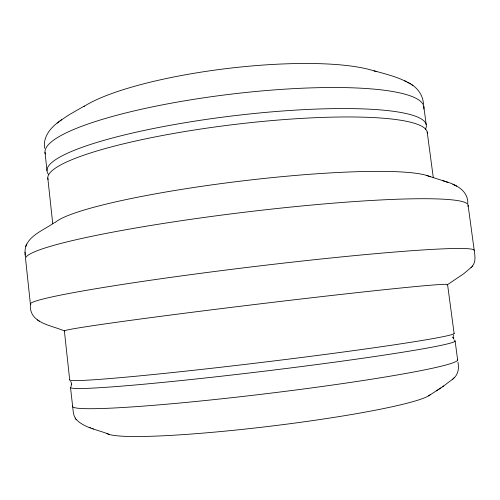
<?xml version="1.0" encoding="UTF-8"?>
<svg xmlns="http://www.w3.org/2000/svg" width="500" height="500" viewBox="0 0 500 500"><rect width="100%" height="100%" fill="white"/><g stroke="black" fill="none" stroke-linecap="round" stroke-linejoin="round"><path stroke-width="0.75" d="M71.044 386.106L71.656 383.55L70.65 381.337M71.544 384.781L71.688 384.131L71.612 384.45M54.306 222.619C43.55 230.619 23.894 236.794 25.081 253.275M453.512 335.044L453.056 337.438L454.031 339.35M26.637 244.006L25.644 246.412M472.125 266.419C476.144 262.062 474.981 255.787 474.231 250.487L468.125 205.456M447.519 284.65L463.894 273.612L471.294 267.344M471.012 267.7L472.419 266.05M453.638 378.294C458.431 374.412 459.119 367.844 457.938 362.169M442.581 386.788L453.006 378.9M452.25 379.637L454.387 377.562M58.788 121.825C50.35 127.788 42.812 137.306 44.594 148.256M59.938 120.962L68.888 114.887L84.356 106.025M57.138 123.081L61.569 119.712M428.537 395.887L440.844 387.938M443.787 385.981L436.331 390.894M374.038 70.775C386.481 74.25 399.331 77.287 410.525 83.981M426.569 175.419L444.919 181.344M109.244 434.444C98.181 429.712 84.513 428.281 75.944 419.181M445.538 181.569C456.037 184.369 468.1 190.844 467.831 203.319M442.55 180.519L447.912 182.394M89.181 427.344L90.487 427.837M92.125 428.456L93.438 428.956M454.844 185.275L456.694 186.163M452.85 184.338L454.706 185.225M467.875 206.431A222.913 19.9 -6.9 0 0 248.994 211.694A222.913 19.9 -6.9 0 0 25.6 259.125L30.406 304.256C28.756 323.438 51.712 325.175 64.506 331.019A193.012 3.35 -6.9 0 1 259.5 303.931A193.012 3.35 -6.9 0 1 447.056 284.862M404.663 80.8L406.294 81.644M407.494 82.25C416.238 86.125 423.044 94.344 423.469 104.119M411.519 84.625L412.919 85.506M37.269 319.906L37.688 320.175M38.925 320.894L39.325 321.15M70.519 387.55L73.325 412.444L74.037 415.506L75.556 418.612M75.163 418.05L76.338 419.75M423.75 106.213L426.206 124.588M427.188 131.956L433.3 177.706M447.562 284.488L454.113 333.488M455.119 341.05L457.65 360M44.994 152.262L46.994 170.675M47.794 178.05L52.763 223.85M64.375 330.875L69.7 379.969M25.025 252.269L25.375 256.981M25.144 254.05L25.194 255.044M83.631 106.675A160.369 34.413 -6.9 0 1 228.125 68.4A160.369 34.413 -6.9 0 1 376.312 71.694M45.294 153.925A190.794 35.8 -6.9 0 1 232.55 93.969A190.794 35.8 -6.9 0 1 423.781 109.038M48.663 174.556A191.025 32.487 -6.9 0 1 233.675 115.775A191.025 32.487 -6.9 0 1 425.375 129.281M48.069 179.5A191.119 31.156 -6.9 0 1 233.25 124.619A191.119 31.156 -6.9 0 1 427.319 133.419M54.931 222.706A191.713 22.456 -6.9 0 1 238.531 181.381A191.713 22.456 -6.9 0 1 430.181 176.794M30.9 304.688A223.562 10.344 -6.9 0 1 245.144 267.669A223.562 10.344 -6.9 0 1 474.231 250.487M454.012 333.225A193.625 5.7 -6.9 0 1 262.019 362.388A193.625 5.7 -6.9 0 1 69.787 379.688M454.481 340.456A193.719 7.106 -6.9 0 1 263.106 371.331A193.719 7.106 -6.9 0 1 71.106 386.806M457.519 359.513A193.956 10.625 -6.9 0 1 265.812 393.75A193.956 10.625 -6.9 0 1 72.644 406.025M430.575 394.331A163.619 13.65 -6.9 0 1 269.831 426.262A163.619 13.65 -6.9 0 1 106.994 433.406M453.2 338L453.019 337.425L453.2 338"/></g></svg>
